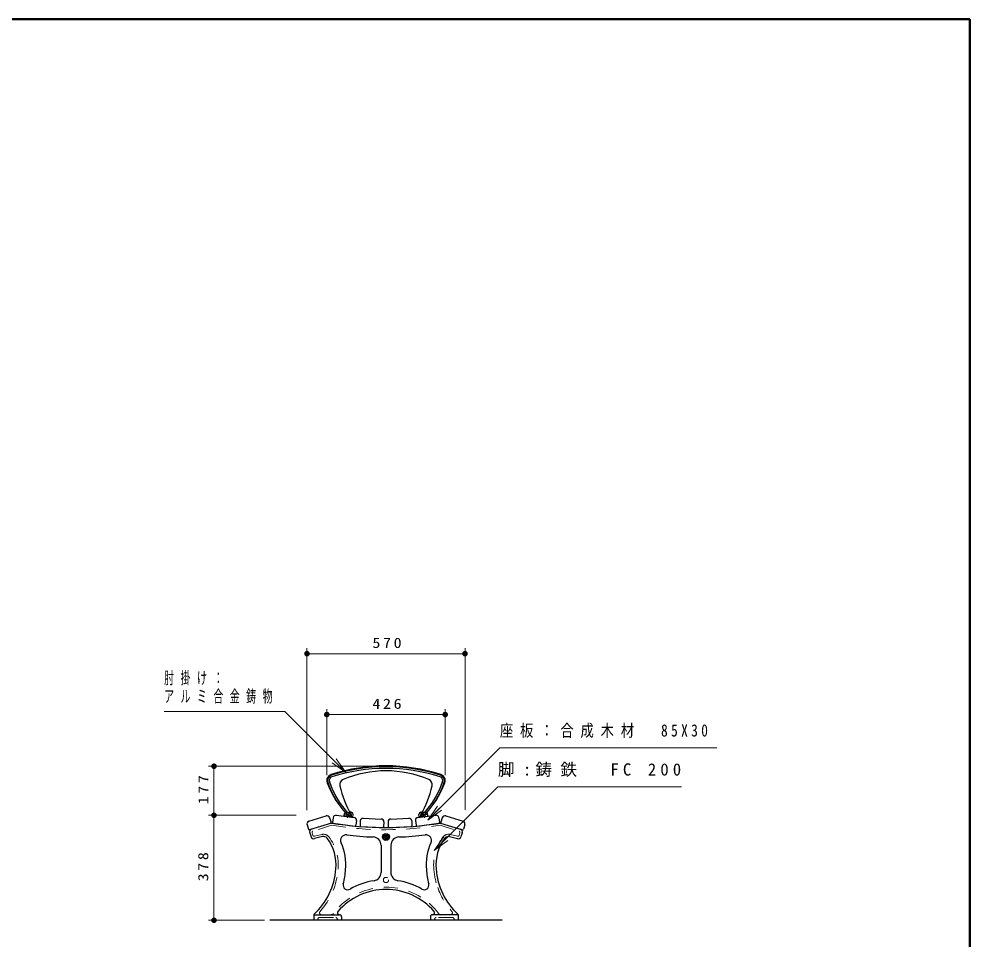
# Model space of a CAD drawing. Units: millimetres on the paper, scale 1:20. Extents: x -365 to 12, y -47 to 257.
# Drawn here: x -171 to 0, y 91.3 to 257 of the extents above; entities that cross this region are included whole.
import ezdxf

# ---------------------------------------------------------------- set-up
doc = ezdxf.new("R2010")
doc.units = ezdxf.units.MM
doc.linetypes.add('USER1', pattern=[4.5, 2.5, -2])
doc.linetypes.add('USER2', pattern=[6, 3, -1, 1, -1])
doc.layers.add('LY_1', color=7, linetype='Continuous', lineweight=25)
doc.layers.add('LY_2', color=7, linetype='Continuous', lineweight=13)
doc.styles.add('ＭＳ ゴシック', font='')
doc.styles.get('ＭＳ ゴシック').set_extended_font_data('MS Gothic')

# ---------------------------------------------------------------- blocks, each defined once
blk = doc.blocks.new('filled_dot')
at = {"color": 0, "linetype": 'Continuous', "lineweight": -2, "const_width": 1.25}
blk.add_lwpolyline([(-0.625, 0, 1), (0.625, 0, 1)], format="xyb", close=True, dxfattribs=at)

msp = doc.modelspace()

# ---------------------------------------------------------------- linework, layer by layer
at = {"layer": 'LY_1', "lineweight": 13}
for p, q in [((-119.242, 114.665), (-119.242, 143.817)), ((-90.821, 114.732), (-90.821, 143.817)), ((-119.242, 142.817), (-90.821, 142.817)), ((-115.681, 120.989), (-115.681, 132.863)), ((-115.681, 131.863), (-94.381, 131.863)), ((-94.381, 120.989), (-94.381, 132.863)), ((-112.253, 121.44), (-114.728, 123.208)), ((-112.253, 121.44), (-114.374, 123.562)), ((-114.021, 123.915), (-112.253, 121.44)), ((-106.031, 122.576), (-136.968, 122.576)), ((-135.968, 113.75), (-135.968, 122.576)), ((-97.509, 112.883), (-95.748, 115.362)), ((-97.509, 112.883), (-95.393, 115.01)), ((-95.039, 114.657), (-97.509, 112.883)), ((-121.195, 113.75), (-136.968, 113.75)), ((-135.968, 94.853), (-135.968, 113.75)), ((-96.387, 107.412), (-94.619, 109.887)), ((-96.387, 107.412), (-94.266, 109.534)), ((-93.912, 109.18), (-96.387, 107.412)), ((-126.906, 94.853), (-136.968, 94.853))]:
    msp.add_line(p, q, dxfattribs=at)
at = {"layer": 'LY_1', "color": 4}
for p, q in [((-118.891, 112.658), (-115.788, 113.626)), ((-115.162, 113.297), (-114.909, 112.486)), ((-114.541, 113.313), (-114.648, 112.47)), ((-113.982, 113.746), (-110.758, 113.338)), ((-109.139, 113.202), (-105.892, 113.064)), ((-104.17, 113.064), (-100.923, 113.202)), ((-99.304, 113.338), (-96.08, 113.746)), ((-95.521, 113.313), (-95.414, 112.47)), ((-94.901, 113.298), (-95.155, 112.486)), ((-94.275, 113.626), (-91.173, 112.658)), ((-119.219, 112.032), (-118.966, 111.22)), ((-114.831, 112.353), (-118.778, 111.122)), ((-114.518, 112.302), (-110.599, 111.806)), ((-110.325, 112.78), (-110.431, 111.936)), ((-109.66, 112.723), (-109.696, 111.874)), ((-109.553, 111.718), (-105.606, 111.55)), ((-105.414, 112.543), (-105.45, 111.694)), ((-104.648, 112.543), (-104.612, 111.694)), ((-104.456, 111.55), (-100.51, 111.718)), ((-100.402, 112.723), (-100.366, 111.874)), ((-99.738, 112.78), (-99.631, 111.936)), ((-99.463, 111.806), (-95.544, 112.302)), ((-95.231, 112.353), (-91.285, 111.122)), ((-90.844, 112.032), (-91.097, 111.221)), ((-118.754, 110.59), (-118.504, 109.865)), ((-116.464, 109.907), (-117.909, 109.543)), ((-93.599, 109.907), (-92.153, 109.543)), ((-91.308, 110.59), (-91.558, 109.865)), ((-105.906, 108.342), (-105.906, 103.459)), ((-104.156, 108.342), (-104.156, 103.459)), ((-118.031, 95.809), (-118.031, 94.853)), ((-117.931, 95.853), (-113.381, 95.853)), ((-92.131, 95.853), (-96.649, 95.853)), ((-92.031, 95.809), (-92.031, 94.853)), ((-84.156, 94.853), (-125.906, 94.853)), ((-113.031, 95.503), (-113.031, 94.853)), ((-97.031, 95.503), (-97.031, 94.853)), ((-96.281, 95.053), (-96.281, 94.853)), ((-92.781, 95.053), (-92.781, 94.853))]:
    msp.add_line(p, q, dxfattribs=at)
at = {"layer": 'LY_1'}
for p, q in [((-112.577, 113.634), (-112.498, 114.073)), ((-112.577, 113.634), (-112.498, 114.073)), ((-111.046, 113.387), (-112.535, 113.576)), ((-111.046, 113.387), (-112.535, 113.576)), ((-112.462, 114.112), (-111.675, 114.32)), ((-112.462, 114.112), (-111.675, 114.32)), ((-112.439, 113.866), (-111.313, 113.724)), ((-112.439, 113.866), (-111.313, 113.724)), ((-111.306, 114.302), (-111.523, 114.33)), ((-111.306, 114.302), (-111.523, 114.33)), ((-111.245, 113.413), (-111.226, 113.615)), ((-111.245, 113.413), (-111.226, 113.615)), ((-110.99, 113.433), (-110.958, 113.876)), ((-110.99, 113.433), (-110.958, 113.876)), ((-99.072, 113.433), (-99.105, 113.876)), ((-99.072, 113.433), (-99.105, 113.876)), ((-99.016, 113.387), (-97.528, 113.576)), ((-99.016, 113.387), (-97.528, 113.576)), ((-98.818, 113.413), (-98.836, 113.615)), ((-98.818, 113.413), (-98.836, 113.615)), ((-98.756, 114.302), (-98.54, 114.33)), ((-98.756, 114.302), (-98.54, 114.33)), ((-97.623, 113.866), (-98.749, 113.724)), ((-97.623, 113.866), (-98.749, 113.724)), ((-97.6, 114.112), (-98.388, 114.32)), ((-97.6, 114.112), (-98.388, 114.32)), ((-97.485, 113.634), (-97.564, 114.073)), ((-97.485, 113.634), (-97.564, 114.073)), ((-105.214, 109.859), (-105.449, 109.783)), ((-105.175, 109.74), (-105.411, 109.664)), ((-105.183, 109.956), (-105.328, 110.156)), ((-105.082, 110.029), (-105.227, 110.229)), ((-105.094, 109.681), (-105.094, 109.434)), ((-104.98, 110.029), (-104.835, 110.229)), ((-104.969, 109.681), (-104.969, 109.434)), ((-104.887, 109.74), (-104.652, 109.664)), ((-104.879, 109.955), (-104.734, 110.155)), ((-104.848, 109.859), (-104.613, 109.783))]:
    msp.add_line(p, q, dxfattribs=at)
at = {"layer": 'LY_1', "linetype": 'USER1', "lineweight": 13}
for p, q in [((-112.112, 113.522), (-112.1, 113.823)), ((-112.112, 113.522), (-112.1, 113.823)), ((-111.717, 113.472), (-111.654, 113.767)), ((-111.717, 113.472), (-111.654, 113.767)), ((-98.345, 113.472), (-98.409, 113.767)), ((-98.345, 113.472), (-98.409, 113.767)), ((-97.951, 113.522), (-97.962, 113.823)), ((-97.951, 113.522), (-97.962, 113.823)), ((-114.803, 111.943), (-118.163, 110.895)), ((-95.26, 111.943), (-91.899, 110.895)), ((-118.325, 110.574), (-118.171, 110.126)), ((-116.561, 110.295), (-117.873, 109.965)), ((-93.501, 110.295), (-92.189, 109.965)), ((-91.737, 110.574), (-91.892, 110.126)), ((-117.281, 95.053), (-117.281, 94.853)), ((-116.981, 95.353), (-114.081, 95.353)), ((-113.781, 95.053), (-113.781, 94.853))]:
    msp.add_line(p, q, dxfattribs=at)
at = {"layer": 'LY_1', "linetype": 'USER2', "lineweight": 13}
for p, q in [((-111.941, 113.286), (-111.857, 113.949)), ((-111.941, 113.286), (-111.857, 113.949)), ((-98.121, 113.286), (-98.205, 113.949)), ((-98.121, 113.286), (-98.205, 113.949))]:
    msp.add_line(p, q, dxfattribs=at)
at = {"layer": 'LY_1', "color": 4, "linetype": 'USER1', "lineweight": 13}
msp.add_line((-93.081, 95.353), (-95.981, 95.353), dxfattribs=at)
at = {"layer": 'LY_1', "lineweight": 13}
for points in [[(-112.253, 121.44), (-123.203, 132.391), (-144.935, 132.391)], [(-97.509, 112.883), (-84.575, 125.883), (-45.548, 125.883)], [(-96.387, 107.412), (-84.932, 118.867), (-51.905, 118.867)]]:
    msp.add_lwpolyline(points, dxfattribs=at)
at = {"layer": 'LY_1', "color": 4}
for centre in [(-111.531, 113.739), (-111.531, 113.739), (-98.531, 113.739), (-98.531, 113.739)]:
    msp.add_circle(centre, 0.25, dxfattribs=at)
at = {"layer": 'LY_1'}
msp.add_circle((-105.031, 109.853), 0.625, dxfattribs=at)
at = {"layer": 'LY_1', "linetype": 'USER1', "lineweight": 13}
msp.add_circle((-105.031, 102.103), 0.477, dxfattribs=at)
at = {"layer": 'LY_1', "color": 4}
for centre, radius, start, end in [((-105.031, 90.655), 31.983, 72.05475, 107.94525), ((-105.031, 90.655), 31.833, 72.05475, 107.94525), ((-105.031, 90.655), 31.533, 72.05475, 107.94525), ((-105.031, 101.97), 19.768, 67.03158, 112.96842), ((-114.531, 119.989), 1.15, 107.94525, 200.35039), ((-114.531, 119.989), 1.15, 107.94525, 200.35039), ((-114.531, 119.989), 1, 107.94525, 197.79469), ((-114.531, 119.989), 1, 107.94525, 197.79469), ((-114.531, 119.989), 0.7, 107.94525, 197.79469), ((-114.531, 119.989), 0.7, 107.94525, 197.79469), ((-101.201, 124.267), 14.7, 197.79469, 220.40139), ((-101.201, 124.267), 14.7, 197.79469, 220.40139), ((-112.355, 119.251), 1, 112.96842, 192.69072), ((-112.355, 119.251), 1, 112.96842, 192.69072), ((-108.861, 124.267), 14.7, 319.59861, 342.20531), ((-108.861, 124.267), 14.7, 319.59861, 342.20531), ((-97.707, 119.251), 1, 347.30928, 67.03158), ((-97.707, 119.251), 1, 347.30928, 67.03158), ((-95.531, 119.989), 0.7, 342.20531, 72.05475), ((-95.531, 119.989), 0.7, 342.20531, 72.05475), ((-95.531, 119.989), 1, 342.20531, 72.05475), ((-95.531, 119.989), 1, 342.20531, 72.05475), ((-95.531, 119.989), 1.15, 339.64961, 72.05475), ((-95.531, 119.989), 1.15, 339.64961, 72.05475), ((-100.139, 125.327), 16.5, 200.35039, 224.94388), ((-100.139, 125.327), 16.5, 200.35039, 224.94388), ((-101.201, 124.267), 15, 197.79469, 225.54466), ((-101.201, 124.267), 15, 197.79469, 225.54466), ((-95.283, 123.095), 18.5, 192.69072, 209.93504), ((-95.283, 123.095), 18.5, 192.69072, 209.93504), ((-114.78, 123.095), 18.5, 330.06496, 347.30928), ((-114.78, 123.095), 18.5, 330.06496, 347.30928), ((-108.861, 124.267), 15, 314.45534, 342.20531), ((-108.861, 124.267), 15, 314.45534, 342.20531), ((-109.923, 125.327), 16.5, 315.05612, 339.64961), ((-109.923, 125.327), 16.5, 315.05612, 339.64961), ((-109.92, 116.846), 3.25, 220.40139, 242.59861), ((-109.92, 116.846), 3.25, 220.40139, 242.59861), ((-100.142, 116.846), 3.25, 297.40139, 319.59861), ((-100.142, 116.846), 3.25, 297.40139, 319.59861), ((-115.639, 113.149), 0.5, 17.32546, 107.32544), ((-114.045, 113.25), 0.5, 82.78899, 172.78896), ((-110.821, 112.842), 0.5, 352.789, 82.78899), ((-109.161, 112.702), 0.5, 87.56445, 177.56443), ((-105.913, 112.564), 0.5, 357.56447, 87.56445), ((-104.149, 112.564), 0.5, 92.43548, 182.43546), ((-100.902, 112.702), 0.5, 2.4355, 92.43548), ((-99.241, 112.842), 0.5, 97.21098, 187.21095), ((-96.017, 113.25), 0.5, 7.21099, 97.21098), ((-94.424, 113.149), 0.5, 72.67454, 162.67452), ((-118.742, 112.181), 0.5, 107.32544, 197.32542), ((-118.823, 111.265), 0.15, 197.32544, 287.32548), ((-118.281, 110.753), 0.5, 107.3255, 199.02562), ((-115.052, 112.441), 0.15, 287.32548, 17.32546), ((-105.031, 171.547), 60, 260.59955, 279.40046), ((-114.499, 112.451), 0.15, 172.78896, 262.78902), ((-110.58, 111.955), 0.15, 262.78902, 352.789), ((-109.546, 111.868), 0.15, 177.56443, 267.56446), ((-105.6, 111.7), 0.15, 267.56449, 357.56447), ((-104.462, 111.7), 0.15, 182.43548, 272.43551), ((-100.516, 111.868), 0.15, 272.43551, 2.4355), ((-99.482, 111.955), 0.15, 187.21097, 277.21101), ((-95.563, 112.451), 0.15, 277.21101, 7.21099), ((-95.011, 112.442), 0.15, 162.67452, 252.67454), ((-91.781, 110.753), 0.5, 340.97434, 72.67447), ((-91.24, 111.265), 0.15, 252.67457, 342.67455), ((-91.321, 112.181), 0.5, 342.67455, 72.67454), ((-118.031, 110.028), 0.5, 199.02564, 284.13807), ((-116.268, 109.132), 0.8, 37.2078, 104.13807), ((-122.003, 104.778), 8, 355.16311, 37.20783), ((-112.209, 109.209), 1, 83.43214, 204.34526), ((-105.031, 171.547), 61.75, 263.43203, 267.84805), ((-107.406, 108.342), 1.5, 0, 87.84811), ((-102.656, 108.342), 1.5, 92.15191, 179.99996), ((-105.031, 171.547), 61.75, 272.15193, 276.56795), ((-97.854, 109.209), 1, 335.65456, 96.56788), ((-88.06, 104.778), 8, 142.79213, 184.83686), ((-93.794, 109.132), 0.8, 75.8619, 142.79215), ((-92.031, 110.028), 0.5, 255.86191, 340.97434), ((-122.003, 104.778), 9.75, 355.16311, 24.3454), ((-88.06, 104.778), 9.75, 155.65463, 184.83686), ((-126.495, 105.052), 12.5, 312.81863, 355.64848), ((-126.495, 105.052), 14.25, 345.24669, 355.64848), ((-107.406, 103.459), 1.5, 279.32974, 0), ((-102.656, 103.459), 1.5, 179.99998, 260.67016), ((-83.567, 105.052), 14.25, 184.35149, 194.75329), ((-83.567, 105.052), 12.5, 184.35149, 227.18136), ((-111.893, 101.206), 0.85, 165.24673, 299.349), ((-105.031, 89.003), 13.15, 99.32976, 119.34903), ((-105.031, 89.003), 13.15, 60.651, 80.67027), ((-98.169, 101.206), 0.85, 240.65105, 14.7532), ((-105.031, 89.003), 11.4, 40.66111, 139.33891), ((-117.931, 95.809), 0.1, 132.81853, 179.99996), ((-117.931, 95.753), 0.1, 89.99998, 179.99996), ((-113.413, 96.203), 0.35, 139.33888, 270), ((-113.381, 95.503), 0.35, 0, 89.99998), ((-96.681, 95.503), 0.35, 89.99998, 179.99996), ((-96.649, 96.203), 0.35, 269.99996, 40.66109), ((-95.169, 96.353), 0.5, 216.69539, 269.99997), ((-92.131, 95.753), 0.1, 0, 89.99998), ((-92.131, 95.809), 0.1, 0, 47.18117)]:
    msp.add_arc(centre, radius, start, end, dxfattribs=at)
at = {"layer": 'LY_1'}
for centre, radius, start, end in [((-112.528, 113.625), 0.05, 169.78763, 262.78763), ((-112.528, 113.625), 0.05, 169.78763, 262.78763), ((-112.452, 113.767), 0.1, 82.78763, 169.78763), ((-112.452, 113.767), 0.1, 82.78763, 169.78763), ((-112.449, 114.064), 0.05, 104.75792, 169.78763), ((-112.449, 114.064), 0.05, 104.75792, 169.78763), ((-111.573, 113.933), 0.4, 82.78763, 104.75792), ((-111.573, 113.933), 0.4, 82.78763, 104.75792), ((-111.326, 113.624), 0.1, 354.78763, 82.78762), ((-111.326, 113.624), 0.1, 354.78763, 82.78762), ((-111.357, 113.906), 0.4, 355.78763, 82.78763), ((-111.357, 113.906), 0.4, 355.78763, 82.78763), ((-111.04, 113.437), 0.05, 262.78763, 355.78763), ((-111.04, 113.437), 0.05, 262.78763, 355.78763), ((-98.706, 113.906), 0.4, 97.21237, 184.21237), ((-98.706, 113.906), 0.4, 97.21237, 184.21237), ((-99.022, 113.437), 0.05, 184.21237, 277.21237), ((-99.022, 113.437), 0.05, 184.21237, 277.21237), ((-98.736, 113.624), 0.1, 97.21237, 185.21237), ((-98.736, 113.624), 0.1, 97.21237, 185.21237), ((-98.489, 113.933), 0.4, 75.24208, 97.21237), ((-98.489, 113.933), 0.4, 75.24208, 97.21237), ((-97.61, 113.767), 0.1, 10.21237, 97.21237), ((-97.61, 113.767), 0.1, 10.21237, 97.21237), ((-97.613, 114.064), 0.05, 10.21237, 75.24208), ((-97.613, 114.064), 0.05, 10.21237, 75.24208), ((-97.534, 113.625), 0.05, 277.21237, 10.21237), ((-97.534, 113.625), 0.05, 277.21237, 10.21237), ((-105.031, 109.853), 0.5, 142.6017, 181.39829), ((-105.468, 109.842), 0.0625, 181.39897, 288.0021), ((-105.391, 109.605), 0.0625, 107.99996, 214.6029), ((-105.031, 109.853), 0.5, 214.60172, 253.39831), ((-105.379, 110.119), 0.0625, 35.99997, 142.6029), ((-105.176, 110.266), 0.0625, 109.39896, 216.00208), ((-105.233, 109.919), 0.0625, 288.00166, 35.99998), ((-105.031, 109.853), 0.5, 70.60171, 109.39831), ((-105.156, 109.681), 0.0625, 0.00165, 107.99998), ((-105.031, 110.066), 0.0625, 216.00166, 323.99998), ((-104.906, 109.681), 0.0625, 72.00166, 179.99996), ((-104.829, 109.919), 0.0625, 144.00166, 251.99997), ((-105.031, 109.853), 0.5, 286.60172, 325.39832), ((-104.886, 110.266), 0.0625, 323.99997, 70.6029), ((-104.684, 110.119), 0.0625, 37.39897, 144.00208), ((-104.671, 109.605), 0.0625, 325.39898, 72.00209), ((-105.031, 109.853), 0.5, 358.60172, 37.39831), ((-104.594, 109.842), 0.0625, 251.99998, 358.60291), ((-105.156, 109.434), 0.0625, 253.39896, 0.0021), ((-104.906, 109.434), 0.0625, 179.99998, 286.60291)]:
    msp.add_arc(centre, radius, start, end, dxfattribs=at)
at = {"layer": 'LY_1', "linetype": 'USER1', "lineweight": 13}
for centre, radius, start, end in [((-105.031, 171.547), 60.4, 260.68982, 279.31016), ((-118.089, 110.656), 0.25, 107.32555, 199.02551), ((-117.934, 110.207), 0.25, 199.02547, 284.13803), ((-116.268, 109.132), 1.2, 37.20772, 104.13832), ((-122.003, 104.778), 8.4, 355.16311, 37.20781), ((-88.06, 104.778), 8.4, 142.79213, 184.83686), ((-93.794, 109.132), 1.2, 75.862, 142.79215), ((-92.128, 110.207), 0.25, 255.86196, 340.97451), ((-91.973, 110.656), 0.25, 340.97445, 72.67442), ((-126.495, 105.052), 12.9, 318.10199, 355.64848), ((-83.567, 105.052), 12.9, 184.35149, 199.51763), ((-105.031, 89.003), 11.8, 57.85458, 143.30461), ((-116.633, 96.203), 0.35, 138.102, 270), ((-114.894, 96.353), 0.5, 270.00002, 323.30457), ((-116.981, 95.053), 0.3, 89.99998, 179.99996), ((-114.081, 95.053), 0.3, 0, 89.99998)]:
    msp.add_arc(centre, radius, start, end, dxfattribs=at)
at = {"layer": 'LY_1', "color": 4, "linetype": 'USER1', "lineweight": 13}
for centre, radius, start, end in [((-83.567, 105.052), 12.9, 199.51763, 221.89797), ((-105.031, 89.003), 11.8, 36.69541, 57.85458), ((-93.43, 96.203), 0.35, 269.99996, 41.89797), ((-95.981, 95.053), 0.3, 89.99998, 179.99996), ((-93.081, 95.053), 0.3, 0, 89.99998)]:
    msp.add_arc(centre, radius, start, end, dxfattribs=at)
at = {"layer": 'LY_2', "lineweight": 50}
for p, q in [((0, 257), (-365, 257)), ((0, 0), (0, 257))]:
    msp.add_line(p, q, dxfattribs=at)

# ---------------------------------------------------------------- block references
at = {"layer": 'LY_1', "lineweight": 13, "xscale": 0.4, "yscale": 0.4}
for p in [(-119.242, 142.817), (-115.681, 131.863)]:
    msp.add_blockref('filled_dot', p, dxfattribs=at)
for p, rotation in [((-90.821, 142.817), 180), ((-94.381, 131.863), 180), ((-135.968, 122.576), 270), ((-135.968, 113.75), 270), ((-135.968, 113.75), 90), ((-135.968, 94.853), 90)]:
    msp.add_blockref('filled_dot', p, dxfattribs=dict(at, rotation=rotation))

# ---------------------------------------------------------------- texts
at = {"layer": 'LY_1', "style": 'ＭＳ ゴシック'}
for s, insert, char_height, attachment_point in [('\\T1.33;\\W1.15;570', (-104.616, 143.817), 1.833, 8), ('\\T1.64;\\W0.6;肘掛け：', (-144.935, 138.341), 2.199, 4), ('\\T1.64;\\W0.6;アルミ合金鋳物', (-144.935, 135.041), 2.199, 4), ('\\T1.33;\\W1.15;426', (-104.615, 132.863), 1.833, 8), ('\\T1.51;\\W0.8;座板：合成木材\u300085X30', (-84.548, 128.883), 2.199, 4), ('\\T1.5;脚:鋳鉄\u3000FC\\~200', (-84.905, 121.867), 2.199, 4)]:
    msp.add_mtext(s, dxfattribs=dict(at, insert=insert, char_height=char_height, attachment_point=attachment_point))
at = {"layer": 'LY_1', "char_height": 1.833, "attachment_point": 8, "rotation": 90, "style": 'ＭＳ ゴシック'}
for s, insert in [('\\T1.33;\\W1.15;177', (-136.968, 118.58)), ('\\T1.33;\\W1.15;378', (-136.968, 104.718))]:
    msp.add_mtext(s, dxfattribs=dict(at, insert=insert))

doc.saveas('drawing.dxf')
